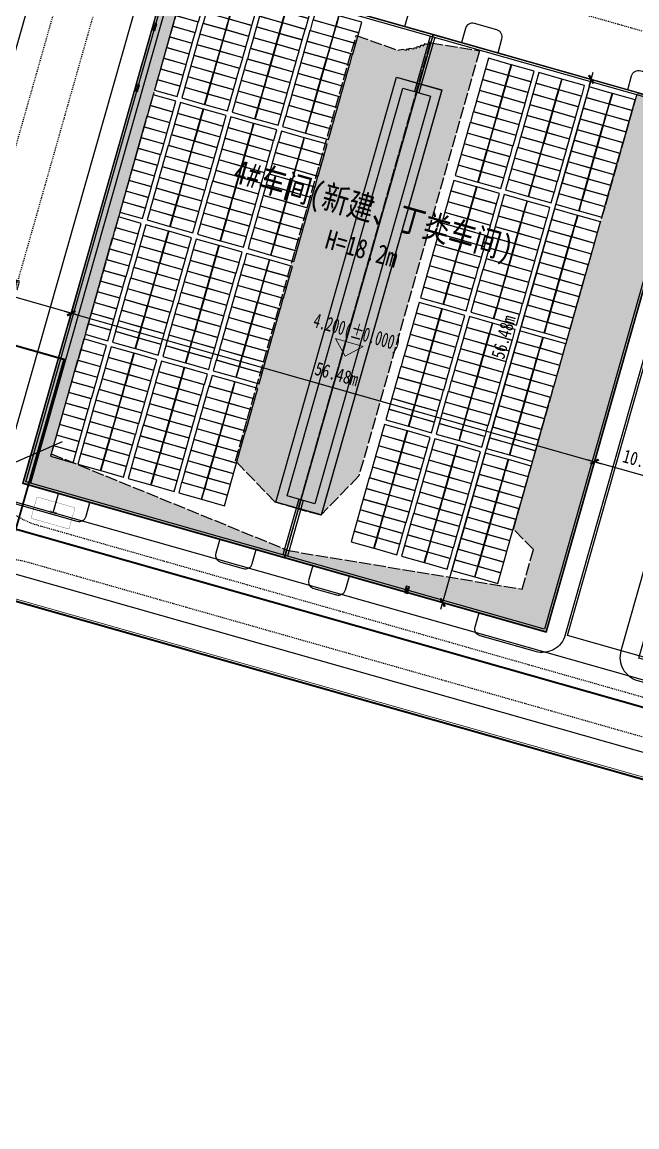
# Model space of a CAD drawing. Header units: millimetres. Extents: x 221342 to 221936, y -165780 to -165359.
# Drawn here: x 221606.5 to 221670.4, y -165635.7 to -165521 of the extents above; entities that cross this region are included whole.
import ezdxf
from ezdxf.enums import TextEntityAlignment as Align

# ---------------------------------------------------------------- set-up
doc = ezdxf.new("R2010")
doc.units = ezdxf.units.MM
for name, pattern in [('CENTER', [5.08, 3.175, -0.635, 0.635, -0.635]), ('DASH', [0.35, 0.25, -0.1]), ('DASHED', [1.524, 1.27, -0.254])]:
    doc.linetypes.add(name, pattern=pattern)
doc.layers.add('0-道路', color=22, linetype='Continuous', lineweight=0)
for name, color, linetype in [('PUB_DIM', 3, 'Continuous'), ('WALL', 51, 'Continuous'), ('zt-道路', 240, 'Continuous'), ('单元区域外轮廓', 7, 'ByLayer'), ('屋脊线', 7, 'ByLayer'), ('消防车道', 3, 'Continuous'), ('电缆通道', 7, 'ByLayer'), ('箱变', 7, 'ByLayer'), ('组件', 7, 'ByLayer'), ('轴网标注', 240, 'Continuous'), ('逆变器', 7, 'ByLayer'), ('阴影', 8, 'DASHED'), ('障碍物', 7, 'ByLayer')]:
    doc.layers.add(name, color=color, linetype=linetype)
doc.styles.add('-仿宋_GB2312', font='', dxfattribs={"width": 0.8})
doc.styles.add('-黑体', font='', dxfattribs={"width": 0.7})
doc.styles.add('Albedo', font='gbenor', dxfattribs={"bigfont": 'gbcbig'})
doc.styles.add('dim_font', font='SIMPLEX.shx', dxfattribs={"width": 0.8})
doc.styles.get('-仿宋_GB2312').set_extended_font_data('FangSong_GB2312')
doc.styles.get('-黑体').set_extended_font_data('SimHei')
doc.dimstyles.new('AXIS150', dxfattribs={"dimscale": 1.5, "dimtxt": 300, "dimasz": 1, "dimexe": 250, "dimexo": 300, "dimgap": 150, "dimtad": 1, "dimdec": 0, "dimtxsty": 'dim_font', "dimblk": '_DIMX', "dimblk1": '_DIMX', "dimblk2": '_DIMX', "dimcen": 2.5, "dimse1": 1, "dimse2": 1, "dimclrt": 9, "dimazin": 3, "dimtfac": 1, "dimtdec": 0, "dimtix": 1, "dimtmove": 2, "dimatfit": 3, "dimldrblk": '_DIMX'})
pattern_1 = [(344.143, (221595.9987, -165598.90403), (0.1795964, 0.1965312), [0, -0.238125])]

# ---------------------------------------------------------------- blocks, each defined once
blk = doc.blocks.new('_DIMX')
blk.add_line((-150, 0), (150, 0))
at = {"const_width": 50}
blk.add_lwpolyline([(-70, -70), (70, 70)], dxfattribs=at)
blk = doc.blocks.new('*D158')
at = {"layer": 'Defpoints', "color": 0, "linetype": 'Continuous', "transparency": 16777216}
for p in [(221662.74, -165526.12), (221647.31, -165580.45), (221650.21, -165581.28)]:
    blk.add_point(p, dxfattribs=at)
at = {"layer": '轴网标注', "color": 0, "linetype": 'Continuous', "lineweight": -2, "transparency": 16777216}
for p, q in [((221662.74, -165526.12), (221666.84, -165527.29)), ((221665.64, -165526.95), (221650.21, -165581.27)), ((221647.31, -165580.45), (221651.41, -165581.62))]:
    blk.add_line(p, q, dxfattribs=at)
at = {"layer": '轴网标注', "color": 0, "linetype": 'Continuous', "lineweight": -2, "transparency": 16777216, "xscale": 0.005, "yscale": 0.005, "zscale": 0.005}
for p, rotation in [((221665.64, -165526.94), 74.14276208731073), ((221650.21, -165581.28), 254.1427620873107)]:
    blk.add_blockref('_DIMX', p, dxfattribs=dict(at, rotation=rotation))
at = {"layer": '轴网标注', "color": 9, "linetype": 'Continuous', "transparency": 16777216, "insert": (221656.53, -165553.71), "char_height": 1.4, "attachment_point": 5, "rotation": 74.1428, "style": '-仿宋_GB2312'}
blk.add_mtext('\\A1;56.48m', dxfattribs=at)
blk = doc.blocks.new('*D159')
at = {"layer": 'Defpoints', "color": 0, "linetype": 'Continuous', "transparency": 16777216}
for p in [(221596.58, -165543.81), (221595.76, -165546.71), (221612.47, -165548.33)]:
    blk.add_point(p, dxfattribs=at)
at = {"layer": '轴网标注', "color": 0, "linetype": 'Continuous', "lineweight": -2, "transparency": 16777216}
for p, q in [((221596.58, -165543.81), (221595.41, -165547.92)), ((221611.64, -165551.23), (221595.76, -165546.72)), ((221612.47, -165548.33), (221611.31, -165552.43))]:
    blk.add_line(p, q, dxfattribs=at)
at = {"layer": '轴网标注', "color": 0, "linetype": 'Continuous', "lineweight": -2, "transparency": 16777216, "xscale": 0.005, "yscale": 0.005, "zscale": 0.005}
for p, rotation in [((221595.76, -165546.71), 164.1427629060019), ((221611.65, -165551.23), 344.142762906002)]:
    blk.add_blockref('_DIMX', p, dxfattribs=dict(at, rotation=rotation))
at = {"layer": '轴网标注', "color": 9, "linetype": 'Continuous', "transparency": 16777216, "insert": (221604.1, -165547.58), "char_height": 1.4, "attachment_point": 5, "rotation": 344.1428, "style": '-仿宋_GB2312'}
blk.add_mtext('\\A1;16.52m', dxfattribs=at)
blk = doc.blocks.new('*D160')
at = {"layer": 'Defpoints', "color": 0, "linetype": 'Continuous', "transparency": 16777216}
for p in [(221612.47, -165548.33), (221666.8, -165563.76), (221665.98, -165566.66)]:
    blk.add_point(p, dxfattribs=at)
at = {"layer": '轴网标注', "color": 0, "linetype": 'Continuous', "lineweight": -2, "transparency": 16777216}
for p, q in [((221612.47, -165548.33), (221611.31, -165552.43)), ((221611.65, -165551.23), (221665.97, -165566.66)), ((221666.8, -165563.76), (221665.64, -165567.86))]:
    blk.add_line(p, q, dxfattribs=at)
at = {"layer": '轴网标注', "color": 0, "linetype": 'Continuous', "lineweight": -2, "transparency": 16777216, "xscale": 0.005, "yscale": 0.005, "zscale": 0.005}
for p, rotation in [((221611.65, -165551.23), 164.1427629060019), ((221665.98, -165566.66), 344.142762906002)]:
    blk.add_blockref('_DIMX', p, dxfattribs=dict(at, rotation=rotation))
at = {"layer": '轴网标注', "color": 9, "linetype": 'Continuous', "transparency": 16777216, "insert": (221639.21, -165557.55), "char_height": 1.4, "attachment_point": 5, "rotation": 344.1428, "style": '-仿宋_GB2312'}
blk.add_mtext('\\A1;56.48m', dxfattribs=at)
blk = doc.blocks.new('*D163')
at = {"layer": 'Defpoints', "color": 0, "linetype": 'Continuous', "transparency": 16777216}
for p in [(221666.8, -165563.76), (221665.98, -165566.66), (221676.42, -165566.49)]:
    blk.add_point(p, dxfattribs=at)
at = {"layer": '轴网标注', "color": 0, "linetype": 'Continuous', "lineweight": -2, "transparency": 16777216}
for p, q in [((221666.8, -165563.76), (221665.64, -165567.86)), ((221675.59, -165569.39), (221665.98, -165566.66)), ((221676.42, -165566.49), (221675.26, -165570.6))]:
    blk.add_line(p, q, dxfattribs=at)
at = {"layer": '轴网标注', "color": 0, "linetype": 'Continuous', "lineweight": -2, "transparency": 16777216, "xscale": 0.005, "yscale": 0.005, "zscale": 0.005}
for p, rotation in [((221665.98, -165566.66), 164.1427629060019), ((221675.6, -165569.39), 344.142762906002)]:
    blk.add_blockref('_DIMX', p, dxfattribs=dict(at, rotation=rotation))
at = {"layer": '轴网标注', "color": 9, "linetype": 'Continuous', "transparency": 16777216, "insert": (221671.18, -165566.63), "char_height": 1.4, "attachment_point": 5, "rotation": 344.1428, "style": '-仿宋_GB2312'}
blk.add_mtext('\\A1;10.00m', dxfattribs=at)
blk = doc.blocks.new('*D108')
at = {"layer": 'Defpoints', "color": 0, "linetype": 'Continuous', "transparency": 16777216}
for p in [(221610.7, -165564.6), (221602.44, -165568.19)]:
    blk.add_point(p, dxfattribs=at)
at = {"layer": '轴网标注', "color": 0, "linetype": 'Continuous', "lineweight": -2, "transparency": 16777216}
for p, q in [((221610.7, -165564.6), (221602.44, -165568.19)), ((221602.44, -165568.19), (221602.43, -165568.19))]:
    blk.add_line(p, q, dxfattribs=at)
at = {"layer": '轴网标注', "color": 0, "linetype": 'Continuous', "lineweight": -2, "transparency": 16777216, "xscale": 0.005, "yscale": 0.005, "zscale": 0.005, "rotation": 23.48312920167237}
blk.add_blockref('_DIMX', (221602.44, -165568.19), dxfattribs=at)
at = {"layer": '轴网标注', "color": 9, "linetype": 'Continuous', "transparency": 16777216, "insert": (221600.31, -165569.12), "char_height": 1.4, "attachment_point": 5, "rotation": 23.4831, "style": '-仿宋_GB2312'}
blk.add_mtext('\\A1;R9m', dxfattribs=at)
blk = doc.blocks.new('*U27')
at = {"layer": '单元区域外轮廓', "color": 2}
for points in [[(2020, 88240, 16249), (58500, 88239, 16249), (58500, 31759, 16249), (2020, 31760, 16249), (2020, 88240, 16249)], [(2020, 88240, 17999), (58500, 88239, 17999), (58500, 31759, 17999), (2020, 31760, 17999), (2020, 88240, 17999)]]:
    blk.add_polyline3d(points, close=True, dxfattribs=at)
at = {"flags": 1}
for tag in ['unit_id', 'unit_name', 'parapet_height', 'ground_elevation', 'is_enable_parapet']:
    blk.add_attdef(tag, (0, 0), '', height=2.5, dxfattribs=at)
blk = doc.blocks.new('*U28')
at = {"layer": '屋脊线', "color": 30}
for p, q in [((30260, 88240, 17629), (2020, 88240, 16249)), ((2020, 88240, 16249), (2020, 31760, 16249)), ((30260, 31760, 17629), (30260, 88240, 17629)), ((58500, 88239, 16249), (30260, 88240, 17629)), ((58500, 31759, 16249), (58500, 88239, 16249)), ((2020, 31760, 16249), (30260, 31760, 17629)), ((30260, 31760, 17629), (58500, 31759, 16249))]:
    blk.add_line(p, q, dxfattribs=at)
at = {"flags": 1}
for tag in ['unit_id', 'unit_name']:
    blk.add_attdef(tag, (0, 0), '', height=2.5, dxfattribs=at)
blk = doc.blocks.new('*U29')
at = {"layer": '组件', "color": 0}
blk.add_polyline3d([(0, 0, 0), (0, -113, 0), (246, -113, 12), (246, 0, 12)], close=True, dxfattribs=at)
at = {"flags": 1}
for tag in ['silicon-material', 'panel-length', 'panel-width', 'panel-height', 'mounting-hole-spacing1', 'mounting-hole-spacing2', 'userid', 'module-material', 'theme', 'name', 'vmpo', 'voco', 'pmax', 'company-name', 'note', 'id', 'impo', 'isco']:
    blk.add_attdef(tag, (0, 0), '', height=2.5, dxfattribs=at)
blk = doc.blocks.new('*U30')
at = {"layer": '组件', "color": 231}
for p in [(400, 8744, 1645), (696, 8744, 1659), (944, 8744, 1671), (1240, 8744, 1686), (1489, 8744, 1698), (1785, 8744, 1712), (2033, 8744, 1724), (400, 8629, 1645), (696, 8629, 1659), (944, 8629, 1671), (1240, 8629, 1686), (1489, 8629, 1698), (1785, 8629, 1712), (2033, 8629, 1724), (400, 8513, 1645), (696, 8513, 1659), (944, 8513, 1671), (1240, 8513, 1686), (1489, 8513, 1698), (1785, 8513, 1712), (2033, 8513, 1724), (400, 8398, 1645), (696, 8398, 1659), (944, 8398, 1671), (1240, 8398, 1686), (1489, 8398, 1698), (1785, 8398, 1712), (2033, 8398, 1724), (400, 8282, 1645), (696, 8282, 1659), (944, 8282, 1671), (1240, 8282, 1686), (1489, 8282, 1698), (1785, 8282, 1712), (2033, 8282, 1724), (400, 8167, 1645), (696, 8167, 1659), (944, 8167, 1671), (1240, 8167, 1686), (1489, 8167, 1698), (1785, 8167, 1712), (2033, 8167, 1724), (400, 8052, 1645), (696, 8052, 1659), (944, 8052, 1671), (1240, 8052, 1686), (1489, 8052, 1698), (1785, 8052, 1712), (2033, 8052, 1724), (400, 7936, 1645), (696, 7936, 1659), (944, 7936, 1671), (1240, 7936, 1686), (1489, 7936, 1698), (1785, 7936, 1712), (2033, 7936, 1724), (400, 7821, 1645), (696, 7821, 1659), (944, 7821, 1671), (1240, 7821, 1686), (1489, 7821, 1698), (1785, 7821, 1712), (2033, 7821, 1724), (400, 7705, 1645), (696, 7705, 1659), (944, 7705, 1671), (1240, 7705, 1686), (1489, 7705, 1698), (1785, 7705, 1712), (2033, 7705, 1724), (400, 7590, 1645), (696, 7590, 1659), (944, 7590, 1671), (1240, 7590, 1686), (1489, 7590, 1698), (1785, 7590, 1712), (2033, 7590, 1724), (400, 7427, 1645), (696, 7427, 1659), (944, 7427, 1671), (1240, 7427, 1686), (1489, 7427, 1698), (1785, 7427, 1712), (2033, 7427, 1724), (400, 7311, 1645), (696, 7311, 1659), (944, 7311, 1671), (1240, 7311, 1686), (1489, 7311, 1698), (1785, 7311, 1712), (2033, 7311, 1724), (400, 7196, 1645), (696, 7196, 1659), (944, 7196, 1671), (1240, 7196, 1686), (1489, 7196, 1698), (1785, 7196, 1712), (2033, 7196, 1724), (400, 7080, 1645), (696, 7080, 1659), (944, 7080, 1671), (1240, 7080, 1686), (1489, 7080, 1698), (1785, 7080, 1712), (2033, 7080, 1724), (400, 6965, 1645), (696, 6965, 1659), (944, 6965, 1671), (1240, 6965, 1686), (1489, 6965, 1698), (1785, 6965, 1712), (2033, 6965, 1724), (400, 6850, 1645), (696, 6850, 1659), (944, 6850, 1671), (1240, 6850, 1686), (1489, 6850, 1698), (1785, 6850, 1712), (2033, 6850, 1724), (400, 6734, 1645), (696, 6734, 1659), (944, 6734, 1671), (1240, 6734, 1686), (1489, 6734, 1698), (1785, 6734, 1712), (2033, 6734, 1724), (400, 6619, 1645), (696, 6619, 1659), (944, 6619, 1671), (1240, 6619, 1686), (1489, 6619, 1698), (1785, 6619, 1712), (2033, 6619, 1724), (400, 6503, 1645), (696, 6503, 1659), (944, 6503, 1671), (1240, 6503, 1686), (1489, 6503, 1698), (1785, 6503, 1712), (2033, 6503, 1724), (400, 6388, 1645), (696, 6388, 1659), (944, 6388, 1671), (1240, 6388, 1686), (1489, 6388, 1698), (1785, 6388, 1712), (2033, 6388, 1724), (400, 6273, 1645), (696, 6273, 1659), (944, 6273, 1671), (1240, 6273, 1686), (1489, 6273, 1698), (1785, 6273, 1712), (2033, 6273, 1724), (400, 6109, 1645), (696, 6109, 1659), (944, 6109, 1671), (400, 5994, 1645), (696, 5994, 1659), (944, 5994, 1671), (400, 5878, 1645), (696, 5878, 1659), (944, 5878, 1671), (400, 5763, 1645), (696, 5763, 1659), (944, 5763, 1671), (400, 5648, 1645), (696, 5648, 1659), (944, 5648, 1671), (400, 5532, 1645), (696, 5532, 1659), (944, 5532, 1671), (400, 5417, 1645), (696, 5417, 1659), (944, 5417, 1671), (400, 5301, 1645), (696, 5301, 1659), (944, 5301, 1671), (400, 5186, 1645), (696, 5186, 1659), (944, 5186, 1671), (400, 5071, 1645), (696, 5071, 1659), (944, 5071, 1671), (400, 4955, 1645), (696, 4955, 1659), (944, 4955, 1671), (400, 4792, 1645), (400, 4676, 1645), (400, 4561, 1645), (400, 4446, 1645), (400, 4330, 1645), (400, 4215, 1645), (400, 4099, 1645), (400, 3984, 1645), (400, 3869, 1645), (400, 3753, 1645), (400, 3638, 1645)]:
    blk.add_blockref('*U29', p, dxfattribs=at)
at = {"layer": '组件', "color": 202}
for p in [(1240, 6109, 1686), (1489, 6109, 1698), (1785, 6109, 1712), (2033, 6109, 1724), (1240, 5994, 1686), (1489, 5994, 1698), (1785, 5994, 1712), (2033, 5994, 1724), (1240, 5878, 1686), (1489, 5878, 1698), (1785, 5878, 1712), (2033, 5878, 1724), (1240, 5763, 1686), (1489, 5763, 1698), (1785, 5763, 1712), (2033, 5763, 1724), (1240, 5648, 1686), (1489, 5648, 1698), (1785, 5648, 1712), (2033, 5648, 1724), (1240, 5532, 1686), (1489, 5532, 1698), (1785, 5532, 1712), (2033, 5532, 1724), (1240, 5417, 1686), (1489, 5417, 1698), (1785, 5417, 1712), (2033, 5417, 1724), (1240, 5301, 1686), (1489, 5301, 1698), (1785, 5301, 1712), (2033, 5301, 1724), (1240, 5186, 1686), (1489, 5186, 1698), (1785, 5186, 1712), (2033, 5186, 1724), (1240, 5071, 1686), (1489, 5071, 1698), (1785, 5071, 1712), (2033, 5071, 1724), (1240, 4955, 1686), (1489, 4955, 1698), (1785, 4955, 1712), (2033, 4955, 1724), (696, 4792, 1659), (944, 4792, 1671), (1240, 4792, 1686), (1489, 4792, 1698), (1785, 4792, 1712), (2033, 4792, 1724), (696, 4676, 1659), (944, 4676, 1671), (1240, 4676, 1686), (1489, 4676, 1698), (1785, 4676, 1712), (2033, 4676, 1724), (696, 4561, 1659), (944, 4561, 1671), (1240, 4561, 1686), (1489, 4561, 1698), (1785, 4561, 1712), (2033, 4561, 1724), (696, 4446, 1659), (944, 4446, 1671), (1240, 4446, 1686), (1489, 4446, 1698), (1785, 4446, 1712), (2033, 4446, 1724), (696, 4330, 1659), (944, 4330, 1671), (1240, 4330, 1686), (1489, 4330, 1698), (1785, 4330, 1712), (2033, 4330, 1724), (696, 4215, 1659), (944, 4215, 1671), (1240, 4215, 1686), (1489, 4215, 1698), (1785, 4215, 1712), (2033, 4215, 1724), (696, 4099, 1659), (944, 4099, 1671), (1240, 4099, 1686), (1489, 4099, 1698), (1785, 4099, 1712), (2033, 4099, 1724), (696, 3984, 1659), (944, 3984, 1671), (1240, 3984, 1686), (1489, 3984, 1698), (1785, 3984, 1712), (2033, 3984, 1724), (696, 3869, 1659), (944, 3869, 1671), (1240, 3869, 1686), (1489, 3869, 1698), (1785, 3869, 1712), (2033, 3869, 1724), (696, 3753, 1659), (944, 3753, 1671), (1240, 3753, 1686), (1489, 3753, 1698), (1785, 3753, 1712), (2033, 3753, 1724), (696, 3638, 1659), (944, 3638, 1671), (1240, 3638, 1686), (1489, 3638, 1698), (1785, 3638, 1712), (2033, 3638, 1724)]:
    blk.add_blockref('*U29', p, dxfattribs=at)
at = {"flags": 1}
for tag in ['tilt', 'azimuth', 'mode', 'align', 'array-mode', 'panel-x', 'panel-y', 'offset-x', 'offset-y', 'panel-per-row', 'bracket-type', 'bracket-value', 'row-per-array']:
    blk.add_attdef(tag, (0, 0), '', height=2.5, dxfattribs=at)
blk = doc.blocks.new('*U31')
at = {"layer": '组件', "color": 0}
blk.add_polyline3d([(0, 0, 0), (0, 113, 0), (-246, 113, 12), (-246, 0, 12)], close=True, dxfattribs=at)
at = {"flags": 1}
for tag in ['silicon-material', 'panel-length', 'panel-width', 'panel-height', 'mounting-hole-spacing1', 'mounting-hole-spacing2', 'userid', 'module-material', 'theme', 'name', 'vmpo', 'voco', 'pmax', 'company-name', 'note', 'id', 'impo', 'isco']:
    blk.add_attdef(tag, (0, 0), '', height=2.5, dxfattribs=at)
blk = doc.blocks.new('*U32')
at = {"layer": '组件', "color": 122}
for p in [(3893, 8631, 1731), (4141, 8631, 1718), (4437, 8631, 1704), (4685, 8631, 1692), (4981, 8631, 1677), (5230, 8631, 1665), (3893, 8515, 1731), (4141, 8515, 1718), (4437, 8515, 1704), (4685, 8515, 1692), (4981, 8515, 1677), (5230, 8515, 1665), (3893, 8400, 1731), (4141, 8400, 1718), (4437, 8400, 1704), (4685, 8400, 1692), (4981, 8400, 1677), (5230, 8400, 1665), (3893, 8284, 1731), (4141, 8284, 1718), (4437, 8284, 1704), (4685, 8284, 1692), (4981, 8284, 1677), (5230, 8284, 1665), (3893, 8169, 1731), (4141, 8169, 1718), (4437, 8169, 1704), (4685, 8169, 1692), (4981, 8169, 1677), (5230, 8169, 1665), (3893, 8054, 1731), (4141, 8054, 1718), (4437, 8054, 1704), (4685, 8054, 1692), (4981, 8054, 1677), (5230, 8054, 1665), (3893, 7938, 1731), (4141, 7938, 1718), (4437, 7938, 1704), (4685, 7938, 1692), (4981, 7938, 1677), (5230, 7938, 1665), (3893, 7823, 1731), (4141, 7823, 1718), (4437, 7823, 1704), (4685, 7823, 1692), (4981, 7823, 1677), (5230, 7823, 1665), (3893, 7707, 1731), (4141, 7707, 1718), (4437, 7707, 1704), (4685, 7707, 1692), (4981, 7707, 1677), (5230, 7707, 1665), (3893, 7592, 1731), (4141, 7592, 1718), (4437, 7592, 1704), (4685, 7592, 1692), (4981, 7592, 1677), (5230, 7592, 1665), (3893, 7477, 1731), (4141, 7477, 1718), (4437, 7477, 1704), (4685, 7477, 1692), (4981, 7477, 1677), (5230, 7477, 1665), (3893, 7313, 1731), (4141, 7313, 1718), (4437, 7313, 1704), (4685, 7313, 1692), (4981, 7313, 1677), (5230, 7313, 1665), (3893, 7198, 1731), (4141, 7198, 1718), (4437, 7198, 1704), (4685, 7198, 1692), (4981, 7198, 1677), (5230, 7198, 1665), (3893, 7082, 1731), (4141, 7082, 1718), (4437, 7082, 1704), (4685, 7082, 1692), (4981, 7082, 1677), (5230, 7082, 1665), (3893, 6967, 1731), (4141, 6967, 1718), (4437, 6967, 1704), (4685, 6967, 1692), (4981, 6967, 1677), (5230, 6967, 1665), (3893, 6852, 1731), (4141, 6852, 1718), (4437, 6852, 1704), (4685, 6852, 1692), (4981, 6852, 1677), (5230, 6852, 1665), (3893, 6736, 1731), (4141, 6736, 1718), (4437, 6736, 1704), (4685, 6736, 1692), (4981, 6736, 1677), (5230, 6736, 1665), (3893, 6621, 1731), (4141, 6621, 1718), (4437, 6621, 1704), (4685, 6621, 1692), (4981, 6621, 1677), (5230, 6621, 1665), (3893, 6505, 1731), (4141, 6505, 1718), (4437, 6505, 1704), (4685, 6505, 1692), (4981, 6505, 1677), (5230, 6505, 1665), (3893, 6390, 1731), (4141, 6390, 1718), (4437, 6390, 1704), (4685, 6390, 1692), (4981, 6390, 1677), (5230, 6390, 1665), (3893, 6275, 1731), (4141, 6275, 1718), (4437, 6275, 1704), (4685, 6275, 1692), (4981, 6275, 1677), (5230, 6275, 1665), (3893, 6159, 1731), (4141, 6159, 1718), (4437, 6159, 1704), (4685, 6159, 1692), (4981, 6159, 1677), (5230, 6159, 1665), (3893, 5996, 1731), (4141, 5996, 1718), (4437, 5996, 1704), (4685, 5996, 1692), (4981, 5996, 1677), (5230, 5996, 1665), (3893, 5880, 1731), (4141, 5880, 1718), (4437, 5880, 1704), (4685, 5880, 1692), (4981, 5880, 1677), (5230, 5880, 1665), (3893, 5765, 1731), (4141, 5765, 1718), (4437, 5765, 1704), (4685, 5765, 1692), (4981, 5765, 1677), (5230, 5765, 1665), (3893, 5650, 1731), (4141, 5650, 1718), (4437, 5650, 1704), (4685, 5650, 1692), (4981, 5650, 1677), (5230, 5650, 1665), (3893, 5534, 1731), (4141, 5534, 1718), (4437, 5534, 1704), (4685, 5534, 1692), (4981, 5534, 1677), (5230, 5534, 1665), (3893, 5419, 1731), (4141, 5419, 1718), (4437, 5419, 1704), (4685, 5419, 1692), (4981, 5419, 1677), (5230, 5419, 1665), (3893, 5303, 1731), (4141, 5303, 1718), (4437, 5303, 1704), (4685, 5303, 1692), (4981, 5303, 1677), (5230, 5303, 1665), (3893, 5188, 1731), (4141, 5188, 1718), (4437, 5188, 1704), (4685, 5188, 1692), (4981, 5188, 1677), (5230, 5188, 1665), (3893, 5073, 1731), (4141, 5073, 1718), (4437, 5073, 1704), (4685, 5073, 1692), (4981, 5073, 1677), (5230, 5073, 1665), (3893, 4957, 1731), (4141, 4957, 1718), (4437, 4957, 1704), (4685, 4957, 1692), (4981, 4957, 1677), (5230, 4957, 1665), (3893, 4842, 1731), (4141, 4842, 1718), (4437, 4842, 1704), (4685, 4842, 1692), (4981, 4842, 1677), (5230, 4842, 1665)]:
    blk.add_blockref('*U31', p, dxfattribs=at)
at = {"layer": '组件', "color": 202}
for p in [(3893, 4678, 1731), (4141, 4678, 1718), (4437, 4678, 1704), (4685, 4678, 1692), (4981, 4678, 1677), (5230, 4678, 1665), (3893, 4563, 1731), (4141, 4563, 1718), (4437, 4563, 1704), (4685, 4563, 1692), (4981, 4563, 1677), (5230, 4563, 1665), (3893, 4448, 1731), (4141, 4448, 1718), (4437, 4448, 1704), (4685, 4448, 1692), (4981, 4448, 1677), (5230, 4448, 1665), (3893, 4332, 1731), (4141, 4332, 1718), (4437, 4332, 1704), (4685, 4332, 1692), (4981, 4332, 1677), (5230, 4332, 1665), (3893, 4217, 1731), (4141, 4217, 1718), (4437, 4217, 1704), (4685, 4217, 1692), (4981, 4217, 1677), (5230, 4217, 1665), (3893, 4101, 1731), (4141, 4101, 1718), (4437, 4101, 1704), (4685, 4101, 1692), (4981, 4101, 1677), (5230, 4101, 1665), (3893, 3986, 1731), (4141, 3986, 1718), (4437, 3986, 1704), (4685, 3986, 1692), (4981, 3986, 1677), (5230, 3986, 1665), (3893, 3871, 1731), (4141, 3871, 1718), (4437, 3871, 1704), (4685, 3871, 1692), (4981, 3871, 1677), (5230, 3871, 1665), (3893, 3755, 1731), (4141, 3755, 1718), (4437, 3755, 1704), (4685, 3755, 1692), (4981, 3755, 1677), (5230, 3755, 1665), (3893, 3640, 1731), (4141, 3640, 1718), (4437, 3640, 1704), (4685, 3640, 1692), (4981, 3640, 1677), (5230, 3640, 1665), (3893, 3524, 1731), (4141, 3524, 1718), (4437, 3524, 1704), (4685, 3524, 1692), (4981, 3524, 1677), (5230, 3524, 1665)]:
    blk.add_blockref('*U31', p, dxfattribs=at)
at = {"flags": 1}
for tag in ['tilt', 'azimuth', 'mode', 'align', 'array-mode', 'panel-x', 'panel-y', 'offset-x', 'offset-y', 'panel-per-row', 'bracket-type', 'bracket-value', 'row-per-array']:
    blk.add_attdef(tag, (0, 0), '', height=2.5, dxfattribs=at)
blk = doc.blocks.new('*U33', base_point=(35, 18))
at = {"color": 0}
for p, q in [((0, 0), (70, 35)), ((45, 18), (65, 18)), ((45, 9), (65, 9))]:
    blk.add_line(p, q, dxfattribs=at)
blk.add_lwpolyline([(0, 0), (70, 0), (70, 35), (0, 35)], close=True, dxfattribs=at)
blk.add_lwpolyline([(4, 26, -0.6815), (13, 29), (20, 23, 0.6815), (29, 26)], format="xyb", dxfattribs=at)
blk = doc.blocks.new('*U34', base_point=(35, 18))
at = {"color": 0}
for p, q in [((0, 0), (70, 35)), ((45, 18), (65, 18)), ((45, 9), (65, 9))]:
    blk.add_line(p, q, dxfattribs=at)
blk.add_lwpolyline([(0, 0), (70, 0), (70, 35), (0, 35)], close=True, dxfattribs=at)
blk.add_lwpolyline([(4, 26, -0.6815), (13, 29), (20, 23, 0.6815), (29, 26)], format="xyb", dxfattribs=at)
blk = doc.blocks.new('*U35', base_point=(35, 18))
at = {"color": 0}
for p, q in [((0, 0), (70, 35)), ((45, 18), (65, 18)), ((45, 9), (65, 9))]:
    blk.add_line(p, q, dxfattribs=at)
blk.add_lwpolyline([(0, 0), (70, 0), (70, 35), (0, 35)], close=True, dxfattribs=at)
blk.add_lwpolyline([(4, 26, -0.6815), (13, 29), (20, 23, 0.6815), (29, 26)], format="xyb", dxfattribs=at)
blk = doc.blocks.new('*U47')
at = {"layer": '障碍物', "color": 1}
blk.add_polyline3d([(32700, 82940, 10), (32700, 37060, 10), (27820, 37060, 10), (27820, 82940, 10)], close=True, dxfattribs=at)
at = {"flags": 1}
for tag in ['height', 'shape']:
    blk.add_attdef(tag, (0, 0), '', height=2.5, dxfattribs=at)
blk = doc.blocks.new('*U50', base_point=(205, 115))
at = {"layer": '箱变', "const_width": 2.5}
blk.add_lwpolyline([(0, 0), (410, 0), (410, 230), (0, 230)], close=True, dxfattribs=at)
at = {"layer": '箱变', "style": 'Albedo'}
blk.add_text('变压器', height=25, dxfattribs=at).set_placement((205, 115), align=Align.MIDDLE_CENTER)

msp = doc.modelspace()

# ---------------------------------------------------------------- hatches: boundary and pattern name
h = msp.add_hatch()
h.set_pattern_fill('DOTS', scale=0.15, angle=-15.857)
h.set_pattern_definition(pattern_1)
h.paths.add_polyline_path([(221623.974, -165515.134), (221609.575, -165565.826), (221634.002, -165575.797), (221633.772, -165576.604), (221606.64, -165568.897), (221622.065, -165514.592), (221623.974, -165515.134)])
h = msp.add_hatch()
h.set_pattern_fill('DOTS', scale=0.15, angle=-15.857)
h.set_pattern_definition(pattern_1)
h.paths.add_polyline_path([(221648.927, -165523.094), (221635.213, -165571.531), (221632.807, -165570.847), (221628.689, -165566.563), (221641.232, -165522.403), (221645.595, -165523.933), (221646.034, -165523.809), (221646.449, -165523.927), (221646.493, -165523.773), (221646.689, -165523.87), (221646.733, -165523.717), (221647.211, -165523.769), (221647.296, -165523.627), (221647.493, -165523.725), (221647.6, -165523.506), (221647.838, -165523.615), (221647.997, -165523.37), (221648.235, -165523.479), (221648.394, -165523.233), (221648.674, -165523.354), (221648.927, -165523.094)])
h = msp.add_hatch()
h.set_pattern_fill('DOTS', scale=0.15, angle=-15.857)
h.set_pattern_definition(pattern_1)
h.paths.add_polyline_path([(221654.054, -165523.975), (221641.51, -165568.134), (221637.573, -165572.208), (221635.239, -165571.586), (221648.994, -165523.161), (221654.054, -165523.975)])
h = msp.add_hatch()
h.set_pattern_fill('DOTS', scale=0.15, angle=-15.857)
h.set_pattern_definition(pattern_1)
h.paths.add_polyline_path([(221676.367, -165530.022), (221660.942, -165584.328), (221633.809, -165576.621), (221634.027, -165575.852), (221658.481, -165579.891), (221659.649, -165575.778), (221657.563, -165573.649), (221670.434, -165528.337), (221676.367, -165530.022)])
at = {"layer": 'PUB_DIM', "lineweight": 0}
msp.add_hatch(color=5, dxfattribs=at).paths.add_polyline_path([(221639.072, -165553.857), (221640.105, -165555.71), (221641.958, -165554.677)])

# ---------------------------------------------------------------- linework, layer by layer
at = {"color": 1, "linetype": 'CENTER', "ltscale": 0.005, "const_width": 0.2, "flags": 128}
msp.add_lwpolyline([(221603.925, -165580.583), (221610.9, -165556.03), (221478.696, -165518.473), (221496.499, -165456.12), (221779.341, -165539.17), (221785.941, -165632.291), (221603.925, -165580.583)], dxfattribs=at)
at = {"color": 1, "linetype": 'DASH', "ltscale": 0.005, "const_width": 0.2, "flags": 128}
msp.add_lwpolyline([(221484.852, -165520.222), (221501.789, -165460.904), (221776.503, -165541.568), (221782.33, -165623.78), (221605.892, -165573.657)], dxfattribs=at)
at = {"layer": '0-道路', "linetype": 'Continuous'}
for p, q in [((221782.926, -165631.185), (221604.109, -165580.392)), ((221783.189, -165631.51), (221604.274, -165580.688))]:
    msp.add_line(p, q, dxfattribs=at)
at = {"layer": 'PUB_DIM', "color": 5, "lineweight": 0}
for p, q in [((221640.105, -165555.71), (221639.072, -165553.857)), ((221639.072, -165553.857), (221641.958, -165554.677)), ((221640.515, -165554.267), (221641.958, -165554.677)), ((221641.958, -165554.677), (221640.105, -165555.71))]:
    msp.add_line(p, q, dxfattribs=at)
at = {"layer": 'WALL', "color": 20, "linetype": 'Continuous'}
for p, q in [((221648.93, -165522.448), (221647.291, -165528.219)), ((221649.161, -165522.513), (221647.522, -165528.285)), ((221649.392, -165522.579), (221647.752, -165528.35)), ((221635.268, -165570.545), (221633.629, -165576.316)), ((221635.499, -165570.61), (221633.86, -165576.382)), ((221635.73, -165570.676), (221634.09, -165576.448))]:
    msp.add_line(p, q, dxfattribs=at)
for points in [[(221676.095, -165530.164), (221660.794, -165584.033), (221606.925, -165568.731), (221622.227, -165514.862)], [(221648.964, -165528.695), (221636.942, -165571.02), (221634.056, -165570.201), (221646.079, -165527.875)], [(221732.35, -165546.143), (221717.049, -165600.012), (221663.18, -165584.71), (221678.481, -165530.842)]]:
    msp.add_lwpolyline(points, close=True, dxfattribs=at)
at = {"layer": 'WALL', "color": 20, "linetype": 'Continuous', "flags": 128}
msp.add_lwpolyline([(221622.708, -165514.999), (221607.406, -165568.868)], dxfattribs=at)
at = {"layer": 'zt-道路', "linetype": 'Continuous'}
msp.add_line((221604.329, -165577.87), (221752.058, -165619.832), dxfattribs=at)
at = {"layer": 'zt-道路', "linetype": 'Continuous', "flags": 128}
for points in [[(221619.822, -165514.179), (221604.52, -165568.048, 0.4142136), (221606.242, -165571.136), (221612.244, -165572.841, 0.4142136), (221613.183, -165572.318), (221613.593, -165570.875), (221606.629, -165568.897), (221613.252, -165545.579), (221622.061, -165514.566), (221629.026, -165516.544), (221629.436, -165515.101, 0.4142136), (221628.912, -165514.163), (221622.91, -165512.458, 0.4142136), (221619.822, -165514.179)], [(221678.25, -165530.776), (221662.949, -165584.645, -0.4142136), (221659.861, -165586.367), (221654.108, -165584.733, -0.4142136), (221653.585, -165583.794), (221653.995, -165582.351), (221660.959, -165584.329), (221667.583, -165561.012), (221676.392, -165529.999), (221669.427, -165528.02), (221669.837, -165526.577, -0.4142136), (221670.776, -165526.054), (221676.528, -165527.688, -0.4142136), (221678.25, -165530.776)], [(221678.505, -165589.313), (221670.579, -165587.062), (221686.011, -165532.731), (221689.609, -165533.753), (221690.019, -165532.31, 0.4142136), (221689.496, -165531.371), (221687.11, -165530.694, 0.4142136), (221684.022, -165532.415), (221668.72, -165586.284, 0.4142136), (221670.442, -165589.372), (221677.157, -165591.28, 0.4142136), (221678.095, -165590.756), (221678.505, -165589.313)]]:
    msp.add_lwpolyline(points, format="xyb", dxfattribs=at)
at = {"layer": 'zt-道路', "linetype": 'Continuous'}
for points in [[(221642.493, -165520.37), (221646.293, -165521.449), (221646.703, -165520.006, 0.4142136), (221646.179, -165519.067), (221643.842, -165518.403, 0.4142136), (221642.903, -165518.927), (221642.493, -165520.37)], [(221655.96, -165524.195), (221656.37, -165522.752, 0.4142136), (221655.847, -165521.813), (221653.509, -165521.149, 0.4142136), (221652.57, -165521.673), (221652.161, -165523.116), (221655.96, -165524.195)], [(221627.06, -165574.7), (221626.65, -165576.143, 0.4142136), (221627.174, -165577.082), (221629.511, -165577.746, 0.4142136), (221630.45, -165577.222), (221630.86, -165575.78), (221627.06, -165574.7)], [(221640.528, -165578.526), (221636.728, -165577.446), (221636.318, -165578.889, 0.4142136), (221636.841, -165579.828), (221639.179, -165580.492, 0.4142136), (221640.118, -165579.969), (221640.528, -165578.526)]]:
    msp.add_lwpolyline(points, format="xyb", dxfattribs=at)
at = {"layer": '单元区域外轮廓', "elevation": 16.249}
msp.add_lwpolyline([(221622.061, -165514.566), (221676.392, -165529.999), (221660.959, -165584.329), (221606.629, -165568.897), (221622.061, -165514.566)], dxfattribs=at)
at = {"layer": '屋脊线', "elevation": 17.629}
msp.add_lwpolyline([(221649.227, -165522.282), (221633.794, -165576.613)], dxfattribs=at)
at = {"layer": '消防车道', "linetype": 'DASH', "ltscale": 0.005, "flags": 128}
for points in [[(221784.526, -165612.333), (221773.347, -165613.205, 0.1763685), (221767.742, -165615.755, -0.1763685), (221761.514, -165618.589), (221757.289, -165618.918, -0.0888818), (221752.726, -165618.463), (221607.144, -165577.11, 0.4142136), (221596.027, -165583.308), (221569.25, -165677.579, -0.4142136), (221553.192, -165686.532), (221459.883, -165660.028, -0.4142136), (221450.93, -165643.97), (221496.971, -165481.882, -0.4142136), (221513.029, -165472.929), (221606.338, -165499.434, 0.4142136), (221617.454, -165493.235), (221617.874, -165491.759)], [(221722.92, -165605.838), (221753.819, -165614.615, 0.0888818), (221756.978, -165614.93), (221761.203, -165614.601, 0.7050645), (221764.16, -165603.692), (221760.518, -165601.16, 0.082821), (221757.841, -165599.894), (221735.747, -165593.618, -0.4142136), (221726.794, -165577.56), (221734.784, -165549.433, 0.4142136), (221728.585, -165538.317), (221626.407, -165509.293, 0.4142136), (221615.291, -165515.491), (221602.039, -165562.146, 0.4142136), (221608.237, -165573.262), (221722.92, -165605.838)]]:
    msp.add_lwpolyline(points, format="xyb", dxfattribs=at)
msp.add_lwpolyline([(221493.765, -165540.746), (221587.074, -165567.251, 0.4142136), (221598.191, -165561.053), (221611.443, -165514.398, 0.4142136), (221605.245, -165503.282), (221511.936, -165476.777, 0.4142136), (221500.819, -165482.975), (221487.567, -165529.63, 0.4142136)], format="xyb", close=True, dxfattribs=at)
at = {"layer": '电缆通道', "color": 6}
for points in [[(221578.815, -165619.171, 0.009), (221613.868, -165495.763, -0.001)], [(221609.754, -165571.978, 0.009), (221593.529, -165567.37, 0.004)], [(221609.754, -165571.978, 0.009), (221610.328, -165569.958, 0)], [(221610.328, -165569.958, 16.248), (221610.328, -165569.958, 0)], [(221674.025, -165590.156, -0.001), (221609.754, -165571.978, 0.009)]]:
    msp.add_polyline3d(points, dxfattribs=at)
at = {"layer": '阴影', "linetype": 'DASHED'}
for points in [[(221623.974, -165515.134, 16.346), (221609.575, -165565.826, 16.346), (221634.002, -165575.797, 17.628), (221633.772, -165576.604, 17.628), (221606.64, -165568.897, 16.249), (221622.065, -165514.592, 16.249), (221623.974, -165515.134, 16.346)], [(221648.927, -165523.094, 17.626), (221635.213, -165571.531, 17.628), (221632.807, -165570.847, 17.505), (221628.689, -165566.563, 17.255), (221641.232, -165522.403, 17.255), (221645.595, -165523.933, 17.48), (221646.034, -165523.809, 17.499), (221646.449, -165523.927, 17.52), (221646.493, -165523.773, 17.52), (221646.689, -165523.87, 17.531), (221646.733, -165523.717, 17.531), (221647.211, -165523.769, 17.554), (221647.296, -165523.627, 17.556), (221647.493, -165523.725, 17.567), (221647.6, -165523.506, 17.569), (221647.838, -165523.615, 17.581), (221647.997, -165523.37, 17.586), (221648.235, -165523.479, 17.598), (221648.394, -165523.233, 17.602), (221648.674, -165523.354, 17.617), (221648.927, -165523.094, 17.626)], [(221654.054, -165523.975, 17.379), (221641.51, -165568.134, 17.379), (221637.573, -165572.208, 17.509), (221635.239, -165571.586, 17.627), (221648.994, -165523.161, 17.627), (221654.054, -165523.975, 17.379)], [(221676.367, -165530.022, 16.249), (221660.942, -165584.328, 16.249), (221633.809, -165576.621, 17.627), (221634.027, -165575.852, 17.627), (221658.481, -165579.891, 16.424), (221659.649, -165575.778, 16.424), (221657.563, -165573.649, 16.55), (221670.434, -165528.337, 16.55), (221676.367, -165530.022, 16.249)]]:
    msp.add_polyline3d(points, close=True, dxfattribs=at)
at = {"layer": '障碍物', "color": 20, "linetype": 'Continuous', "elevation": 19.557}
msp.add_lwpolyline([(221650.126, -165528.047), (221637.589, -165572.181), (221632.895, -165570.848), (221645.431, -165526.714)], close=True, dxfattribs=at)

# ---------------------------------------------------------------- block references
at = {"layer": '单元区域外轮廓', "xscale": 0.001, "yscale": 0.001, "zscale": 0.001, "rotation": 344.143}
msp.add_blockref('*U27', (221595.999, -165598.904, -0.001), dxfattribs=at)
at = {"layer": '屋脊线', "xscale": 0.001, "yscale": 0.001, "zscale": 0.001, "rotation": 344.143}
msp.add_blockref('*U28', (221595.999, -165598.904, -0.001), dxfattribs=at)
at = {"layer": '箱变', "xscale": 0.01, "yscale": 0.01, "zscale": 0.01, "rotation": 344.143}
msp.add_blockref('*U50', (221609.754, -165571.978, 1.159), dxfattribs=at)
at = {"layer": '组件', "xscale": 0.01, "yscale": 0.01, "zscale": 0.01, "rotation": 344.143}
for name in ['*U30', '*U32']:
    msp.add_blockref(name, (221595.999, -165598.904, -0.001), dxfattribs=at)
at = {"layer": '逆变器', "xscale": 0.01, "yscale": 0.01, "zscale": 0.01}
for name, p, rotation in [('*U34', (221620.271, -165521.487, 16.656), 254.1427625759372), ('*U33', (221618.471, -165527.824, 16.656), 254.1427625759372), ('*U35', (221646.51, -165579.947, 17.384), 254.143)]:
    msp.add_blockref(name, p, dxfattribs=dict(at, rotation=rotation))
at = {"layer": '障碍物', "xscale": 0.001, "yscale": 0.001, "zscale": 0.001, "rotation": 344.143}
msp.add_blockref('*U47', (221595.999, -165598.904, -0.001), dxfattribs=at)

# ---------------------------------------------------------------- texts
at = {"layer": 'PUB_DIM', "color": 5, "lineweight": 0, "style": '-黑体'}
for s, height, width, p in [('4#车间(新建、丁类车间)', 2.5, 0.8, (221628.3, -165537.607)), ('H=18.2m', 2, 0.8, (221637.88, -165544.441)), ('4.200(%%p0.000)', 1.5, 0.65, (221636.68, -165552.633))]:
    msp.add_text(s, height=height, rotation=344.14276, dxfattribs=dict(at, width=width)).set_placement(p)
at = {"layer": '逆变器', "color": 2}
for s, p in [('TB2', (221620.271, -165521.487, 16.656)), ('TB1', (221618.471, -165527.824, 16.656)), ('TB3', (221646.51, -165579.947, 17.384))]:
    msp.add_text(s, height=0.2, rotation=344.143, dxfattribs=at).set_placement(p, align=Align.MIDDLE_CENTER)

# ---------------------------------------------------------------- dimensions: what is measured, and where the dimension line sits
at = {"layer": '轴网标注', "color": 77, "linetype": 'Continuous'}
for base, p1, p2, angle, picture, middle in [((221650.208, -165581.275), (221662.741, -165526.121), (221647.308, -165580.452), 254.14276, '*D158', (221656.529, -165553.714)), ((221595.756, -165546.714), (221612.471, -165548.329), (221596.58, -165543.815), 164.14276, '*D159', (221604.098, -165547.576)), ((221665.978, -165566.661), (221612.471, -165548.329), (221666.802, -165563.761), 344.14276, '*D160', (221639.209, -165557.549)), ((221665.978, -165566.661), (221676.421, -165566.494), (221666.802, -165563.761), 164.14276, '*D163', (221671.184, -165566.632))]:
    dim = msp.add_linear_dim(base=base, p1=p1, p2=p2, angle=angle, dimstyle='AXIS150', override={"dimscale": 0.005, "dimtxt": 280, "dimexo": 0, "dimdec": 2, "dimpost": 'm', "dimtxsty": '-仿宋_GB2312', "dimsah": 1, "dimse1": 0, "dimse2": 0}, dxfattribs=at)
    dim.commit()
    dim.dimension.update_dxf_attribs({"geometry": picture, "text_midpoint": middle})
dim = msp.add_radius_dim(center=(221610.696, -165564.605), mpoint=(221602.441, -165568.191), dimstyle='AXIS150', override={"dimscale": 0.005, "dimtxt": 280, "dimexo": 0, "dimpost": 'm', "dimtxsty": '-仿宋_GB2312', "dimsah": 1, "dimse1": 0, "dimse2": 0}, dxfattribs=at)
dim.commit()
dim.dimension.update_dxf_attribs({"geometry": '*D108', "text_midpoint": (221600.31, -165569.117), "dimtype": 164})

doc.saveas('drawing.dxf')
